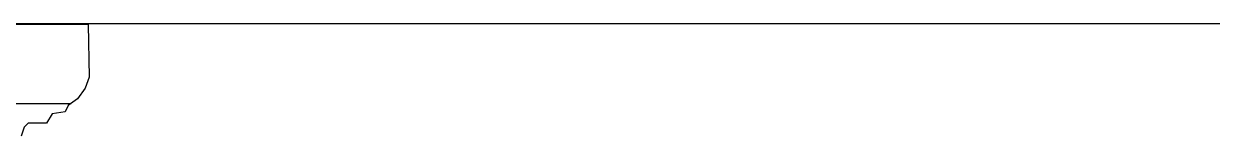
# Model space of a CAD drawing. Header units: metres. Extents: x 2217 to 2595, y -381 to -273.
# Drawn here: x 2357.9665 to 2358.3362, y -368.5227 to -368.4879 of the extents above; entities that cross this region are included whole.
import ezdxf

# ---------------------------------------------------------------- set-up
doc = ezdxf.new("R2010")
doc.units = ezdxf.units.M
doc.header["$LTSCALE"] = 0.5
doc.header["$MEASUREMENT"] = 0
doc.layers.add('A-FIX', color=144, linetype='Continuous')

msp = doc.modelspace()

# ---------------------------------------------------------------- linework, layer by layer
at = {"layer": 'A-FIX', "ltscale": 0.5}
for p, q in [((2359.32733, -368.48792), (2353.17733, -368.48792)), ((2357.98651, -368.48808), (2357.71431, -368.48808)), ((2357.98651, -368.48808), (2357.98682, -368.50444)), ((2357.98682, -368.50444), (2357.98558, -368.50786)), ((2357.98558, -368.50786), (2357.98324, -368.51114)), ((2357.98324, -368.51114), (2357.98028, -368.51316)), ((2357.74968, -368.51254), (2357.98122, -368.51254)), ((2357.97529, -368.51581), (2357.97358, -368.51861)), ((2357.97935, -368.51519), (2357.97529, -368.51581)), ((2357.98028, -368.51316), (2357.97935, -368.51519)), ((2357.96657, -368.51986), (2357.96563, -368.52267)), ((2357.96782, -368.51861), (2357.96657, -368.51986)), ((2357.97358, -368.51861), (2357.96782, -368.51861))]:
    msp.add_line(p, q, dxfattribs=at)

doc.saveas('drawing.dxf')
